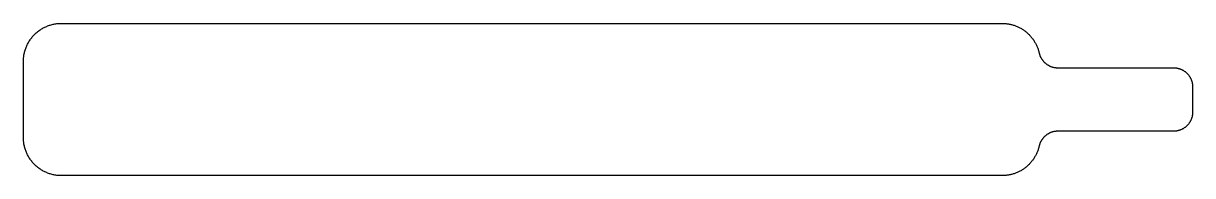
# Model space of a CAD drawing. Header units: millimetres. Extents: x -40 to 52, y -6 to 6.
import ezdxf

# ---------------------------------------------------------------- set-up
doc = ezdxf.new("R2010")
doc.units = ezdxf.units.MM
doc.layers.add('BOARD_OUTLINE', color=7, linetype='CONTINUOUS')

msp = doc.modelspace()

# ---------------------------------------------------------------- linework, layer by layer
at = {"layer": 'BOARD_OUTLINE'}
msp.add_lwpolyline([(41.387, 2.5), (50.5, 2.5), (50.537, 2.5), (50.575, 2.498), (50.612, 2.496), (50.649, 2.493), (50.687, 2.488), (50.724, 2.483), (50.76, 2.477), (50.797, 2.47), (50.834, 2.462), (50.87, 2.454), (50.906, 2.444), (50.942, 2.433), (50.978, 2.422), (51.013, 2.41), (51.048, 2.396), (51.083, 2.382), (51.117, 2.367), (51.151, 2.351), (51.184, 2.335), (51.217, 2.317), (51.25, 2.299), (51.282, 2.28), (51.314, 2.26), (51.345, 2.239), (51.376, 2.218), (51.406, 2.196), (51.435, 2.173), (51.464, 2.149), (51.493, 2.125), (51.52, 2.1), (51.547, 2.074), (51.574, 2.047), (51.6, 2.02), (51.625, 1.993), (51.649, 1.964), (51.673, 1.935), (51.696, 1.906), (51.718, 1.876), (51.739, 1.845), (51.76, 1.814), (51.78, 1.782), (51.799, 1.75), (51.817, 1.717), (51.835, 1.684), (51.851, 1.651), (51.867, 1.617), (51.882, 1.583), (51.896, 1.548), (51.91, 1.513), (51.922, 1.478), (51.933, 1.442), (51.944, 1.406), (51.954, 1.37), (51.962, 1.334), (51.97, 1.297), (51.977, 1.26), (51.983, 1.224), (51.988, 1.187), (51.993, 1.149), (51.996, 1.112), (51.998, 1.075), (52, 1.037), (52, 1), (52, -1), (52, -1.037), (51.998, -1.075), (51.996, -1.112), (51.993, -1.149), (51.988, -1.187), (51.983, -1.224), (51.977, -1.26), (51.97, -1.297), (51.962, -1.334), (51.954, -1.37), (51.944, -1.406), (51.933, -1.442), (51.922, -1.478), (51.91, -1.513), (51.896, -1.548), (51.882, -1.583), (51.867, -1.617), (51.851, -1.651), (51.835, -1.684), (51.817, -1.717), (51.799, -1.75), (51.78, -1.782), (51.76, -1.814), (51.739, -1.845), (51.718, -1.876), (51.696, -1.906), (51.673, -1.935), (51.649, -1.964), (51.625, -1.993), (51.6, -2.02), (51.574, -2.047), (51.547, -2.074), (51.52, -2.1), (51.493, -2.125), (51.464, -2.149), (51.435, -2.173), (51.406, -2.196), (51.376, -2.218), (51.345, -2.239), (51.314, -2.26), (51.282, -2.28), (51.25, -2.299), (51.217, -2.317), (51.184, -2.335), (51.151, -2.351), (51.117, -2.367), (51.083, -2.382), (51.048, -2.396), (51.013, -2.41), (50.978, -2.422), (50.942, -2.433), (50.906, -2.444), (50.87, -2.454), (50.834, -2.462), (50.797, -2.47), (50.76, -2.477), (50.724, -2.483), (50.687, -2.488), (50.649, -2.493), (50.612, -2.496), (50.575, -2.498), (50.537, -2.5), (50.5, -2.5), (41.387, -2.5), (41.355, -2.5), (41.323, -2.501), (41.291, -2.503), (41.259, -2.505), (41.227, -2.509), (41.196, -2.512), (41.164, -2.517), (41.132, -2.522), (41.101, -2.528), (41.069, -2.534), (41.038, -2.541), (41.007, -2.549), (40.976, -2.558), (40.945, -2.567), (40.915, -2.576), (40.884, -2.587), (40.854, -2.598), (40.824, -2.61), (40.795, -2.622), (40.766, -2.635), (40.737, -2.649), (40.708, -2.663), (40.679, -2.678), (40.651, -2.693), (40.623, -2.709), (40.596, -2.726), (40.569, -2.743), (40.542, -2.761), (40.516, -2.779), (40.49, -2.798), (40.465, -2.817), (40.44, -2.837), (40.415, -2.858), (40.391, -2.879), (40.367, -2.901), (40.344, -2.923), (40.321, -2.945), (40.299, -2.968), (40.277, -2.992), (40.256, -3.016), (40.235, -3.04), (40.215, -3.065), (40.195, -3.09), (40.176, -3.116), (40.157, -3.142), (40.139, -3.169), (40.121, -3.195), (40.105, -3.223), (40.088, -3.25), (40.073, -3.278), (40.057, -3.307), (40.043, -3.335), (40.029, -3.364), (40.016, -3.393), (40.003, -3.423), (39.991, -3.452), (39.98, -3.482), (39.969, -3.513), (39.959, -3.543), (39.949, -3.574), (39.941, -3.604), (39.932, -3.635), (39.925, -3.667), (39.91, -3.729), (39.894, -3.791), (39.876, -3.853), (39.857, -3.914), (39.837, -3.975), (39.816, -4.035), (39.793, -4.095), (39.769, -4.155), (39.744, -4.214), (39.717, -4.272), (39.689, -4.33), (39.66, -4.387), (39.63, -4.443), (39.598, -4.499), (39.566, -4.555), (39.532, -4.609), (39.497, -4.663), (39.461, -4.716), (39.424, -4.768), (39.385, -4.819), (39.346, -4.87), (39.305, -4.92), (39.264, -4.969), (39.221, -5.016), (39.178, -5.063), (39.133, -5.11), (39.087, -5.155), (39.041, -5.199), (38.993, -5.242), (38.945, -5.284), (38.896, -5.325), (38.846, -5.365), (38.795, -5.404), (38.743, -5.442), (38.69, -5.478), (38.637, -5.514), (38.583, -5.548), (38.528, -5.582), (38.472, -5.614), (38.416, -5.645), (38.359, -5.674), (38.302, -5.703), (38.244, -5.73), (38.185, -5.756), (38.126, -5.781), (38.066, -5.804), (38.006, -5.826), (37.946, -5.847), (37.884, -5.867), (37.823, -5.885), (37.761, -5.902), (37.699, -5.917), (37.636, -5.932), (37.574, -5.945), (37.511, -5.956), (37.447, -5.966), (37.384, -5.975), (37.32, -5.983), (37.256, -5.989), (37.192, -5.994), (37.128, -5.997), (37.064, -5.999), (37, -6), (-37, -6), (-37.075, -5.999), (-37.15, -5.996), (-37.224, -5.992), (-37.299, -5.985), (-37.373, -5.977), (-37.447, -5.966), (-37.521, -5.954), (-37.594, -5.941), (-37.668, -5.925), (-37.74, -5.907), (-37.813, -5.888), (-37.884, -5.867), (-37.955, -5.844), (-38.026, -5.819), (-38.096, -5.793), (-38.165, -5.764), (-38.234, -5.735), (-38.302, -5.703), (-38.369, -5.67), (-38.435, -5.635), (-38.5, -5.598), (-38.564, -5.56), (-38.628, -5.52), (-38.69, -5.479), (-38.751, -5.436), (-38.811, -5.391), (-38.87, -5.345), (-38.928, -5.298), (-38.985, -5.249), (-39.041, -5.199), (-39.095, -5.148), (-39.148, -5.095), (-39.199, -5.041), (-39.249, -4.985), (-39.298, -4.928), (-39.345, -4.87), (-39.391, -4.811), (-39.436, -4.751), (-39.479, -4.69), (-39.52, -4.628), (-39.56, -4.564), (-39.598, -4.5), (-39.635, -4.435), (-39.67, -4.369), (-39.703, -4.302), (-39.735, -4.234), (-39.764, -4.165), (-39.793, -4.096), (-39.819, -4.026), (-39.844, -3.955), (-39.867, -3.884), (-39.888, -3.813), (-39.907, -3.74), (-39.925, -3.668), (-39.941, -3.594), (-39.954, -3.521), (-39.966, -3.447), (-39.977, -3.373), (-39.985, -3.299), (-39.992, -3.224), (-39.996, -3.15), (-39.999, -3.075), (-40, -3), (-40, 3), (-39.999, 3.075), (-39.996, 3.15), (-39.992, 3.224), (-39.985, 3.299), (-39.977, 3.373), (-39.966, 3.447), (-39.954, 3.521), (-39.941, 3.594), (-39.925, 3.668), (-39.907, 3.74), (-39.888, 3.813), (-39.867, 3.884), (-39.844, 3.955), (-39.819, 4.026), (-39.793, 4.096), (-39.764, 4.165), (-39.735, 4.234), (-39.703, 4.302), (-39.67, 4.369), (-39.635, 4.435), (-39.598, 4.5), (-39.56, 4.564), (-39.52, 4.628), (-39.479, 4.69), (-39.436, 4.751), (-39.391, 4.811), (-39.345, 4.87), (-39.298, 4.928), (-39.249, 4.985), (-39.199, 5.041), (-39.148, 5.095), (-39.095, 5.148), (-39.041, 5.199), (-38.985, 5.249), (-38.928, 5.298), (-38.87, 5.345), (-38.811, 5.391), (-38.751, 5.436), (-38.69, 5.479), (-38.628, 5.52), (-38.564, 5.56), (-38.5, 5.598), (-38.435, 5.635), (-38.369, 5.67), (-38.302, 5.703), (-38.234, 5.735), (-38.165, 5.764), (-38.096, 5.793), (-38.026, 5.819), (-37.955, 5.844), (-37.884, 5.867), (-37.813, 5.888), (-37.74, 5.907), (-37.668, 5.925), (-37.594, 5.941), (-37.521, 5.954), (-37.447, 5.966), (-37.373, 5.977), (-37.299, 5.985), (-37.224, 5.992), (-37.15, 5.996), (-37.075, 5.999), (-37, 6), (37, 6), (37.064, 5.999), (37.128, 5.997), (37.192, 5.994), (37.256, 5.989), (37.32, 5.983), (37.384, 5.975), (37.447, 5.966), (37.511, 5.956), (37.574, 5.945), (37.636, 5.932), (37.699, 5.917), (37.761, 5.902), (37.823, 5.885), (37.884, 5.867), (37.946, 5.847), (38.006, 5.826), (38.066, 5.804), (38.126, 5.781), (38.185, 5.756), (38.244, 5.73), (38.302, 5.703), (38.359, 5.674), (38.416, 5.645), (38.472, 5.614), (38.528, 5.582), (38.583, 5.548), (38.637, 5.514), (38.69, 5.478), (38.743, 5.442), (38.795, 5.404), (38.846, 5.365), (38.896, 5.325), (38.945, 5.284), (38.993, 5.242), (39.041, 5.199), (39.087, 5.155), (39.133, 5.11), (39.178, 5.063), (39.221, 5.016), (39.264, 4.969), (39.305, 4.92), (39.346, 4.87), (39.385, 4.819), (39.424, 4.768), (39.461, 4.716), (39.497, 4.663), (39.532, 4.609), (39.566, 4.555), (39.598, 4.499), (39.63, 4.443), (39.66, 4.387), (39.689, 4.33), (39.717, 4.272), (39.744, 4.214), (39.769, 4.155), (39.793, 4.095), (39.816, 4.035), (39.837, 3.975), (39.857, 3.914), (39.876, 3.853), (39.894, 3.791), (39.91, 3.729), (39.925, 3.667), (39.932, 3.635), (39.941, 3.604), (39.949, 3.574), (39.959, 3.543), (39.969, 3.513), (39.98, 3.482), (39.991, 3.452), (40.003, 3.423), (40.016, 3.393), (40.029, 3.364), (40.043, 3.335), (40.057, 3.307), (40.073, 3.278), (40.088, 3.25), (40.105, 3.223), (40.121, 3.195), (40.139, 3.169), (40.157, 3.142), (40.176, 3.116), (40.195, 3.09), (40.215, 3.065), (40.235, 3.04), (40.256, 3.016), (40.277, 2.992), (40.299, 2.968), (40.321, 2.945), (40.344, 2.923), (40.367, 2.901), (40.391, 2.879), (40.415, 2.858), (40.44, 2.837), (40.465, 2.817), (40.49, 2.798), (40.516, 2.779), (40.542, 2.761), (40.569, 2.743), (40.596, 2.726), (40.623, 2.709), (40.651, 2.693), (40.679, 2.678), (40.708, 2.663), (40.737, 2.649), (40.766, 2.635), (40.795, 2.622), (40.824, 2.61), (40.854, 2.598), (40.884, 2.587), (40.915, 2.576), (40.945, 2.567), (40.976, 2.558), (41.007, 2.549), (41.038, 2.541), (41.069, 2.534), (41.101, 2.528), (41.132, 2.522), (41.164, 2.517), (41.196, 2.512), (41.227, 2.509), (41.259, 2.505), (41.291, 2.503), (41.323, 2.501), (41.355, 2.5)], close=True, dxfattribs=at)

doc.saveas('drawing.dxf')
